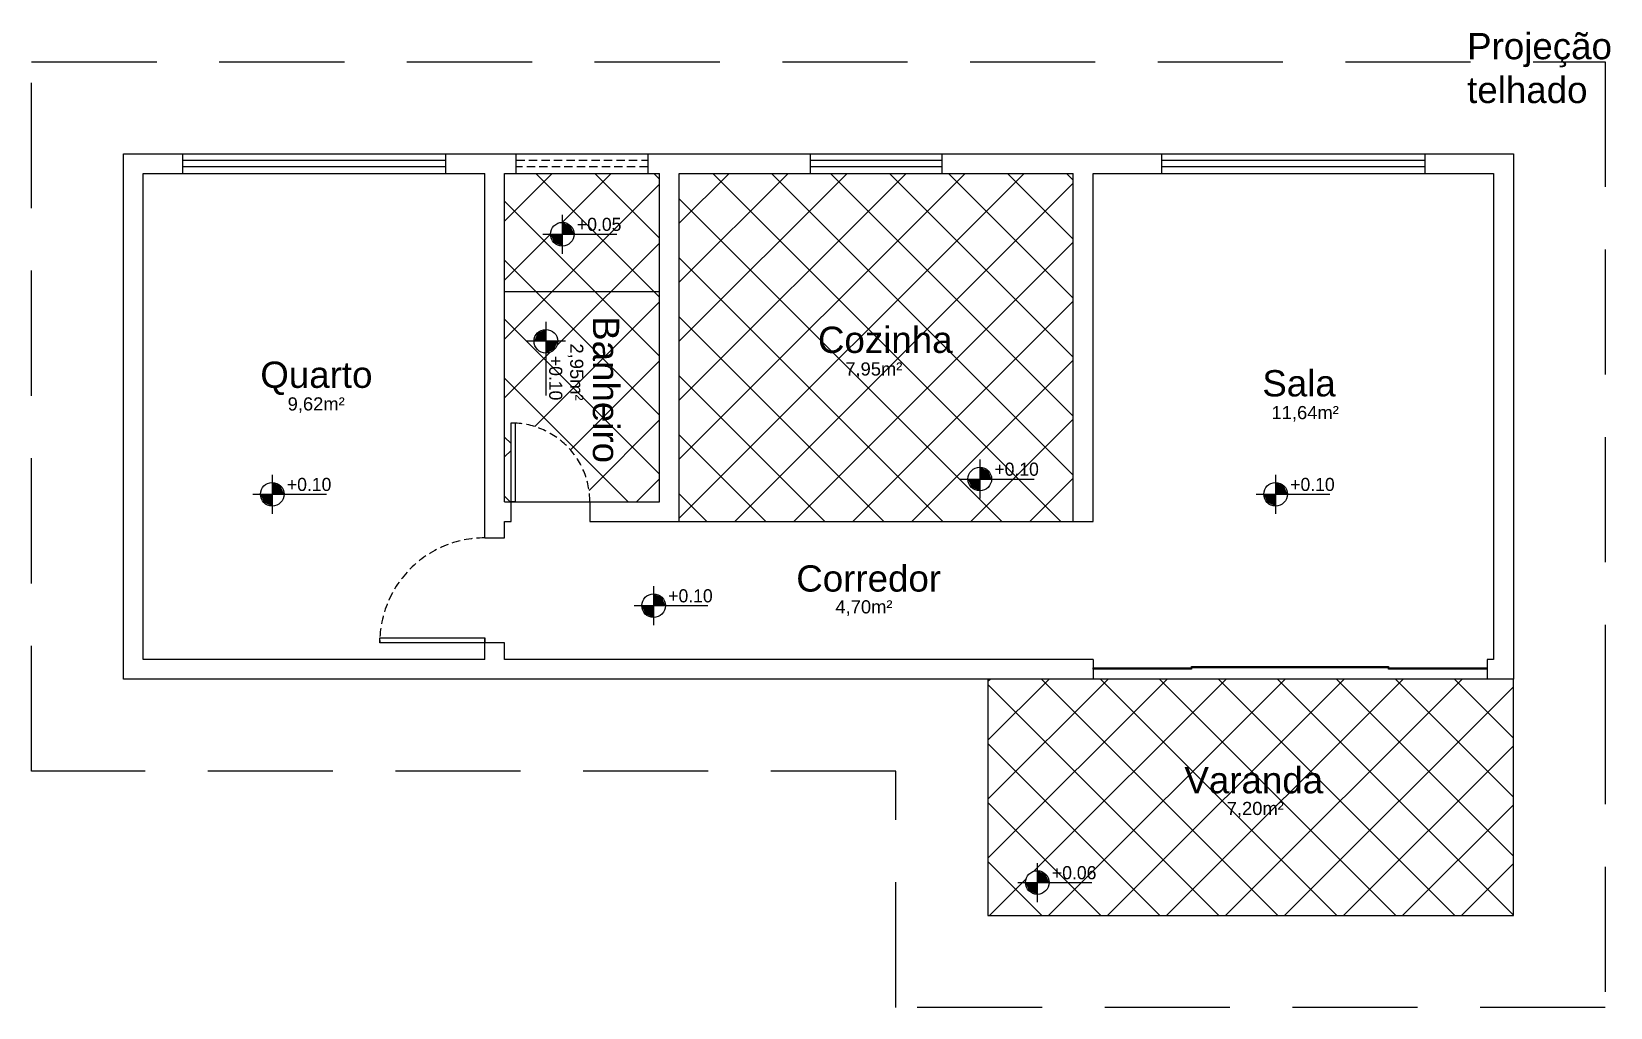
# Model space of a CAD drawing. Header units: millimetres. Extents: x 1698 to 2900, y 1504 to 2247.
import ezdxf

# ---------------------------------------------------------------- set-up
doc = ezdxf.new("R2010")
doc.units = ezdxf.units.MM
doc.linetypes.add('TRACEJADA2', pattern=[9.525, 6.35, -3.175])
for name, color, linetype in [('AMARELA', 50, 'Continuous'), ('AZULEJO', 132, 'Continuous'), ('Projeção', 10, 'TRACEJADA2'), ('VERDE', 70, 'Continuous')]:
    doc.layers.add(name, color=color, linetype=linetype)
doc.styles.get("Standard").update_dxf_attribs({"font": 'arial.ttf'})
doc.styles.add('T20', font='PORT2', dxfattribs={"height": 0.2})

# ---------------------------------------------------------------- blocks, each defined once
blk = doc.blocks.new('Janela 200 2.0')
for p, q in [((-100, 0), (-100, 15)), ((100, 15), (100, 0))]:
    blk.add_line(p, q)
at = {"layer": 'VERDE'}
for p, q in [((-100, 10), (100, 10)), ((100, 5), (-100, 5))]:
    blk.add_line(p, q, dxfattribs=at)
blk = doc.blocks.new('Cota-nivel-p')
for p, q in [((0, 0.297), (0, -0.297)), ((-0.297, 0), (0.828, 0))]:
    blk.add_line(p, q)
blk.add_circle((0, 0), 0.18)
for points in [[(0, 0), (-0.18, 0), (0, -0.18), (-0.127, -0.127)], [(0, 0), (0, 0.18), (0.18, 0), (0.127, 0.127)]]:
    blk.add_solid(points)
at = {"style": 'T20'}
blk.add_attdef('COTA', (0.223, 0.05), '', height=0.2, dxfattribs=at)

msp = doc.modelspace()

# ---------------------------------------------------------------- hatches: boundary and pattern name
at = {"layer": 'AZULEJO'}
h = msp.add_hatch(dxfattribs=at)
h.set_pattern_fill('NET', color=256, scale=10, angle=45)
h.paths.add_polyline_path([(2175.9, 2139.1), (2057.9, 2139.1), (2057.9, 2049.1), (2175.9, 2049.1)])
h.paths.add_polyline_path([(2110.9, 2092.8, -1), (2092.9, 2092.8, -1)], flags=16)
h.paths.add_polyline_path([(2175.9, 2049.1), (2057.9, 2049.1), (2057.9, 1889.1), (2062.9, 1889.1), (2062.9, 1949.1), (2065.9, 1949.1), (2065.9, 1949, -0.399638), (2122.9, 1889.1), (2175.9, 1889.1)])
h.paths.add_polyline_path([(2098.4, 2011.3, -1), (2080.4, 2011.3, -1)], flags=16)
h.paths.add_polyline_path([(2110.5, 2092.8), (2158.4, 2092.8), (2158.4, 2107.8), (2110.5, 2107.8)], flags=24)
h.paths.add_polyline_path([(2089.4, 2002.7), (2089.4, 1956.7), (2104.4, 1956.7), (2104.4, 2002.7)], flags=24)
h.paths.add_polyline_path([(2102.4, 2012.5), (2102.4, 1964.1), (2123, 1964.1), (2123, 2012.5)], flags=24)
h.paths.add_polyline_path([(2114.3, 2037.4), (2114.3, 1915.6), (2155.5, 1915.6), (2155.5, 2037.4)], flags=24)
h = msp.add_hatch(dxfattribs=at)
h.set_pattern_fill('NET', color=256, scale=10, angle=45)
h.paths.add_polyline_path([(2490.9, 2139.1), (2190.9, 2139.1), (2190.9, 1874.1), (2490.9, 1874.1)])
h.paths.add_polyline_path([(2410.7, 1906.4, -1), (2428.7, 1906.4, -1)], flags=16)
h.paths.add_polyline_path([(2825.9, 1754.1), (2425.9, 1754.1), (2425.9, 1574.1), (2825.9, 1574.1)])
h.paths.add_polyline_path([(2472.5, 1599.2, -1), (2454.5, 1599.2, -1)], flags=16)
h.paths.add_polyline_path([(2428.4, 1906.4), (2474.3, 1906.4), (2474.3, 1921.4), (2428.4, 1921.4)], flags=24)
h.paths.add_polyline_path([(2314.1, 1979.7), (2362.6, 1979.7), (2362.6, 2000.3), (2314.1, 2000.3)], flags=24)
h.paths.add_polyline_path([(2290.1, 1991.2), (2402.6, 1991.2), (2402.6, 2032.4), (2290.1, 2032.4)], flags=24)
h.paths.add_polyline_path([(2472.1, 1599.2), (2519.5, 1599.2), (2519.5, 1614.2), (2472.1, 1614.2)], flags=24)
h.paths.add_polyline_path([(2604.5, 1645.1), (2653, 1645.1), (2653, 1665.7), (2604.5, 1665.7)], flags=24)
h.paths.add_polyline_path([(2570.4, 1656.1), (2686, 1656.1), (2686, 1697.3), (2570.4, 1697.3)], flags=24)

# ---------------------------------------------------------------- linework, layer by layer
for p, q in [((1767.9, 2154.1), (2825.9, 2154.1)), ((1767.9, 1754.1), (1767.9, 2154.1)), ((2066.9, 2139.1), (2066.9, 2154.1)), ((2166.9, 2154.1), (2166.9, 2139.1)), ((2290.9, 2139.1), (2290.9, 2154.1)), ((2390.9, 2154.1), (2390.9, 2139.1)), ((2825.9, 2154.1), (2825.9, 1754.1)), ((1782.9, 2139.1), (2042.9, 2139.1)), ((1782.9, 1769.1), (1782.9, 2139.1)), ((2042.9, 1861.6), (2042.9, 2139.1)), ((2057.9, 1889.1), (2057.9, 2139.1)), ((2057.9, 2139.1), (2175.9, 2139.1)), ((2175.9, 1889.1), (2175.9, 2139.1)), ((2190.9, 1874.1), (2190.9, 2139.1)), ((2190.9, 2139.1), (2490.9, 2139.1)), ((2490.9, 1874.1), (2490.9, 2139.1)), ((2505.9, 1874.1), (2505.9, 2139.1)), ((2505.9, 2139.1), (2810.9, 2139.1)), ((2810.9, 2139.1), (2810.9, 1769.1)), ((2057.9, 2049.1), (2175.9, 2049.1)), ((2057.9, 1889.1), (2175.9, 1889.1)), ((2062.9, 1874.1), (2062.9, 1889.1)), ((2062.9, 1889.1), (2122.9, 1889.1)), ((2122.9, 1889.1), (2122.9, 1874.1)), ((2057.9, 1874.1), (2062.9, 1874.1)), ((2057.9, 1861.6), (2057.9, 1874.1)), ((2122.9, 1874.1), (2505.9, 1874.1)), ((2042.9, 1769.1), (2042.9, 1785.6)), ((2057.9, 1769.1), (2057.9, 1781.6)), ((2042.9, 1769.1), (1782.9, 1769.1)), ((2505.9, 1769.1), (2057.9, 1769.1)), ((2505.9, 1769.1), (2505.9, 1754.1)), ((2810.9, 1769.1), (2805.9, 1769.1)), ((2805.9, 1769.1), (2805.9, 1754.1)), ((2825.9, 1754.1), (1767.9, 1754.1)), ((2825.9, 1754.1), (2425.9, 1754.1)), ((2425.9, 1754.1), (2425.9, 1574.1)), ((2825.9, 1574.1), (2825.9, 1754.1)), ((2425.9, 1574.1), (2825.9, 1574.1))]:
    msp.add_line(p, q)
for points in [[(2042.9, 1861.6), (2057.9, 1861.6)], [(2057.9, 1781.6), (2042.9, 1781.6), (2042.9, 1785.6)]]:
    msp.add_lwpolyline(points)
at = {"layer": 'Projeção'}
for p, q in [((2066.9, 2149.1), (2166.9, 2149.1)), ((2166.9, 2144.1), (2066.9, 2144.1))]:
    msp.add_line(p, q, dxfattribs=at)
at = {"layer": 'Projeção', "ltscale": 15}
msp.add_lwpolyline([(2355.9, 1504.1), (2355.9, 1684.1), (1697.9, 1684.1), (1697.9, 2224.1), (2895.9, 2224.1), (2895.9, 1754.1), (2895.9, 1504.1)], close=True, dxfattribs=at)
at = {"layer": 'Projeção'}
for centre, radius, start, end in [((2062.9, 1889.1), 60, 0, 90), ((2042.9, 1781.6), 80, 90, 180)]:
    msp.add_arc(centre, radius, start, end, dxfattribs=at)
at = {"layer": 'VERDE'}
for p, q in [((2290.9, 2149.1), (2390.9, 2149.1)), ((2390.9, 2144.1), (2290.9, 2144.1))]:
    msp.add_line(p, q, dxfattribs=at)
for points in [[(2062.9, 1889.1), (2062.9, 1949.1), (2065.9, 1949.1), (2065.9, 1889.1)], [(2042.9, 1781.6), (1962.9, 1781.6), (1962.9, 1785.6), (2042.9, 1785.6)], [(2505.9, 1762.6), (2580.9, 1762.6), (2580.9, 1761.6), (2505.9, 1761.6)], [(2580.9, 1763.6), (2655.9, 1763.6), (2655.9, 1762.6), (2580.9, 1762.6)], [(2655.9, 1763.6), (2730.9, 1763.6), (2730.9, 1762.6), (2655.9, 1762.6)], [(2730.9, 1762.6), (2805.9, 1762.6), (2805.9, 1761.6), (2730.9, 1761.6)]]:
    msp.add_lwpolyline(points, close=True, dxfattribs=at)

# ---------------------------------------------------------------- block references
for p in [(1912.9, 2139.1), (2658.4, 2139.1)]:
    msp.add_blockref('Janela 200 2.0', p)
at = {"layer": 'AMARELA', "xscale": 50, "yscale": 50, "zscale": 50}
for p, values in [((2101.9, 2092.8), {'COTA': '+0.05'}), ((2419.7, 1906.4), {'COTA': '+0.10'}), ((1881.1, 1894.8), {'COTA': '+0.10'}), ((2644.9, 1894.8), {'COTA': '+0.10'}), ((2171.4, 1810), {'COTA': '+0.10'}), ((2463.5, 1599.2), {'COTA': '+0.06'})]:
    msp.add_blockref('Cota-nivel-p', p, dxfattribs=at).add_auto_attribs(values)
at = {"layer": 'AMARELA', "xscale": 50, "yscale": 50, "zscale": 50, "rotation": 270}
msp.add_blockref('Cota-nivel-p', (2089.4, 2011.3), dxfattribs=at).add_auto_attribs({'COTA': '+0.10'})

# ---------------------------------------------------------------- texts
at = {"attachment_point": 1, "rotation": 270}
for s, insert, char_height in [('Banheiro', (2145.2, 2030.4), 20), ('2,95m²', (2117.9, 2009.6), 10)]:
    msp.add_mtext_dynamic_manual_height_columns(s, width=218.171, gutter_width=12.5, heights=[0], dxfattribs=dict(at, insert=insert, char_height=char_height))
at = {"attachment_point": 1}
for s, insert, char_height in [('Cozinha', (2296.5, 2022.4), 20), ('Quarto', (1872, 1995.8), 20), ('7,95m²', (2317.3, 1995.2), 10), ('Sala', (2634.8, 1989.3), 20), ('9,62m²', (1892.8, 1968.6), 10), ('11,64m²', (2641.8, 1962), 10), ('Corredor', (2280, 1840.7), 20), ('4,70m²', (2309.8, 1814.1), 10), ('Varanda', (2575.5, 1687.1), 20), ('7,20m²', (2607.7, 1660.6), 10)]:
    msp.add_mtext_dynamic_manual_height_columns(s, width=218.171, gutter_width=12.5, heights=[0], dxfattribs=dict(at, insert=insert, char_height=char_height))
at = {"layer": 'Projeção', "insert": (2790.7, 2246), "char_height": 20, "attachment_point": 1}
msp.add_mtext_dynamic_manual_height_columns('Projeção \\Ptelhado', width=218.171, gutter_width=12.5, heights=[0], dxfattribs=at)

doc.saveas('drawing.dxf')
